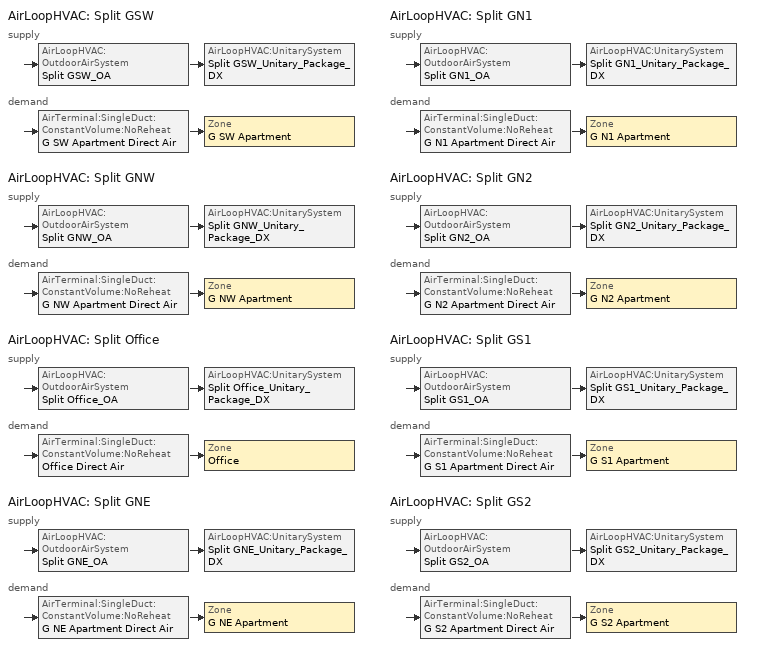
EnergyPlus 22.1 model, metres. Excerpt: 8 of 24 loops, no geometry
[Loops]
AirLoopHVAC 'Split GSW'
 supply: AirLoopHVAC:OutdoorAirSystem 'Split GSW_OA' > AirLoopHVAC:UnitarySystem 'Split GSW_Unitary_Package_DX'
 demand: AirTerminal:SingleDuct:ConstantVolume:NoReheat 'G SW Apartment Direct Air' > Zone 'G SW Apartment'
AirLoopHVAC 'Split GNW'
 supply: AirLoopHVAC:OutdoorAirSystem 'Split GNW_OA' > AirLoopHVAC:UnitarySystem 'Split GNW_Unitary_Package_DX'
 demand: AirTerminal:SingleDuct:ConstantVolume:NoReheat 'G NW Apartment Direct Air' > Zone 'G NW Apartment'
AirLoopHVAC 'Split Office'
 supply: AirLoopHVAC:OutdoorAirSystem 'Split Office_OA' > AirLoopHVAC:UnitarySystem 'Split Office_Unitary_Package_DX'
 demand: AirTerminal:SingleDuct:ConstantVolume:NoReheat 'Office Direct Air' > Zone 'Office'
AirLoopHVAC 'Split GNE'
 supply: AirLoopHVAC:OutdoorAirSystem 'Split GNE_OA' > AirLoopHVAC:UnitarySystem 'Split GNE_Unitary_Package_DX'
 demand: AirTerminal:SingleDuct:ConstantVolume:NoReheat 'G NE Apartment Direct Air' > Zone 'G NE Apartment'
AirLoopHVAC 'Split GN1'
 supply: AirLoopHVAC:OutdoorAirSystem 'Split GN1_OA' > AirLoopHVAC:UnitarySystem 'Split GN1_Unitary_Package_DX'
 demand: AirTerminal:SingleDuct:ConstantVolume:NoReheat 'G N1 Apartment Direct Air' > Zone 'G N1 Apartment'
AirLoopHVAC 'Split GN2'
 supply: AirLoopHVAC:OutdoorAirSystem 'Split GN2_OA' > AirLoopHVAC:UnitarySystem 'Split GN2_Unitary_Package_DX'
 demand: AirTerminal:SingleDuct:ConstantVolume:NoReheat 'G N2 Apartment Direct Air' > Zone 'G N2 Apartment'
AirLoopHVAC 'Split GS1'
 supply: AirLoopHVAC:OutdoorAirSystem 'Split GS1_OA' > AirLoopHVAC:UnitarySystem 'Split GS1_Unitary_Package_DX'
 demand: AirTerminal:SingleDuct:ConstantVolume:NoReheat 'G S1 Apartment Direct Air' > Zone 'G S1 Apartment'
AirLoopHVAC 'Split GS2'
 supply: AirLoopHVAC:OutdoorAirSystem 'Split GS2_OA' > AirLoopHVAC:UnitarySystem 'Split GS2_Unitary_Package_DX'
 demand: AirTerminal:SingleDuct:ConstantVolume:NoReheat 'G S2 Apartment Direct Air' > Zone 'G S2 Apartment'
[ThermostatSetpoint:SingleHeating]
Name | Setpoint Temperature Schedule
AptHeatingSetPoint | HTGSETP_APT_SCH
OffHeatingSetPoint | HTGSETP_DESIGN_OFF_SCH
[ThermostatSetpoint:SingleCooling]
Name | Setpoint Temperature Schedule
AptCoolingSetPoint | CLGSETP_APT_SCH
OffCoolingSetPoint | CLGSETP_DESIGN_OFF_SCH
[ThermostatSetpoint:DualSetpoint]
Name | Heating Setpoint Temperature Schedule | Cooling Setpoint Temperature Schedule
S Apartment Dual SP Control | S HTGSETP_APT_SCH | S CLGSETP_APT_SCH
N Apartment Dual SP Control | N HTGSETP_APT_SCH | N CLGSETP_APT_SCH
Office Dual SP Control | HTGSETP_OFF_SCH_NO_OPTIMUM | CLGSETP_OFF_SCH_No_Optimum
[DesignSpecification:ZoneAirDistribution]
CM DSZAD Building: Zone Air Distribution Effectiveness in Cooling Mode=1; Zone Air Distribution Effectiveness in Heating Mode=1
[Sizing:Zone] Zone Cooling Design Supply Air Temperature Input Method=SupplyAirTemperature; Zone Cooling Design Supply Air Temperature {C}=12.8; Zone Heating Design Supply Air Temperature Input Method=SupplyAirTemperature; Zone Heating Design Supply Air Temperature {C}=40; Zone Cooling Design Supply Air Humidity Ratio {kg-H2O/kg-air}=0.008; Zone Heating Design Supply Air Humidity Ratio {kgWater/kgDryAir}=0.008; Cooling Design Air Flow Method=DesignDay; Cooling Design Air Flow Rate {m3/s}=0; Cooling Minimum Air Flow Fraction=0; Heating Design Air Flow Method=DesignDay; Heating Design Air Flow Rate {m3/s}=0
Name | Design Specification Outdoor Air Object
G SW Apartment | SZ DSOA G SW Apartment
G NW Apartment | SZ DSOA G NW Apartment
Office | SZ DSOA Office
G NE Apartment | SZ DSOA G NE Apartment
G N1 Apartment | SZ DSOA G N1 Apartment
G N2 Apartment | SZ DSOA G N2 Apartment
G S1 Apartment | SZ DSOA G S1 Apartment
G S2 Apartment | SZ DSOA G S2 Apartment
[DesignSpecification:OutdoorAir] Outdoor Air Method=Flow/Area
Name | Outdoor Air Flow per Zone Floor Area {m3/s-m2}
SZ DSOA G SW Apartment; SZ DSOA G NW Apartment; SZ DSOA G NE Apartment; SZ DSOA G N1 Apartment; SZ DSOA G N2 Apartment; SZ DSOA G S1 Apartment; SZ DSOA G S2 Apartment | 0.000294105
SZ DSOA Office | 0.0004318
[ZoneControl:Thermostat]
G SW Apartment Thermostat: G SW Apartment, ZONE CONTROL TYPE SCHED, AptCoolingSetPoint, AptHeatingSetPoint, S Apartment Dual SP Control
G NW Apartment Thermostat: G NW Apartment, ZONE CONTROL TYPE SCHED, AptCoolingSetPoint, AptHeatingSetPoint, N Apartment Dual SP Control
Office Thermostat: Office, ZONE CONTROL TYPE SCHED, OffCoolingSetPoint, OffHeatingSetPoint, Office Dual SP Control
G NE Apartment Thermostat: G NE Apartment, ZONE CONTROL TYPE SCHED, AptCoolingSetPoint, AptHeatingSetPoint, N Apartment Dual SP Control
G N1 Apartment Thermostat: G N1 Apartment, ZONE CONTROL TYPE SCHED, AptCoolingSetPoint, AptHeatingSetPoint, N Apartment Dual SP Control
G N2 Apartment Thermostat: G N2 Apartment, ZONE CONTROL TYPE SCHED, AptCoolingSetPoint, AptHeatingSetPoint, N Apartment Dual SP Control
G S1 Apartment Thermostat: G S1 Apartment, ZONE CONTROL TYPE SCHED, AptCoolingSetPoint, AptHeatingSetPoint, S Apartment Dual SP Control
G S2 Apartment Thermostat: G S2 Apartment, ZONE CONTROL TYPE SCHED, AptCoolingSetPoint, AptHeatingSetPoint, S Apartment Dual SP Control
[Coil:Cooling:DX:SingleSpeed] Availability Schedule=COMPACT HVAC-ALWAYS 1; Gross Rated Total Cooling Capacity {W}=AUTOSIZE; Gross Rated Sensible Heat Ratio=AUTOSIZE; Gross Rated Cooling COP {W/W}=4.11713; Rated Air Flow Rate {m3/s}=AUTOSIZE; Total Cooling Capacity Function of Temperature Curve=Split_CapFT; Total Cooling Capacity Function of Flow Fraction Curve=Split_CapFF; Energy Input Ratio Function of Temperature Curve=Split_EIRFT; Energy Input Ratio Function of Flow Fraction Curve=Split_EIRFF; Part Load Fraction Correlation Curve=Split_PLR
Split GSW Cooling Coil; Split GNW Cooling Coil; Split Office Cooling Coil; Split GNE Cooling Coil; Split GN1 Cooling Coil; Split GN2 Cooling Coil; Split GS1 Cooling Coil; Split GS2 Cooling Coil
[Coil:Heating:Fuel] Availability Schedule=COMPACT HVAC-ALWAYS 1; Fuel Type=NaturalGas; Burner Efficiency=0.84; Nominal Capacity {W}=AUTOSIZE; Parasitic Electric Load {W}=0; Parasitic Fuel Load {W}=0
Split GSW Heating Coil; Split GNW Heating Coil; Split Office Heating Coil; Split GNE Heating Coil; Split GN1 Heating Coil; Split GN2 Heating Coil; Split GS1 Heating Coil; Split GS2 Heating Coil
[Sizing:System] Type of Load to Size On=Sensible; Design Outdoor Air Flow Rate {m3/s}=AUTOSIZE; Central Heating Maximum System Air Flow Ratio=1; Preheat Design Temperature {C}=7; Preheat Design Humidity Ratio {kgWater/kgDryAir}=0.008; Precool Design Temperature {C}=12.8; Precool Design Humidity Ratio {kgWater/kgDryAir}=0.008; Central Cooling Design Supply Air Temperature {C}=12.8; Central Heating Design Supply Air Temperature {C}=40; Type of Zone Sum to Use=NonCoincident; 100% Outdoor Air in Cooling=No; 100% Outdoor Air in Heating=No; Central Cooling Design Supply Air Humidity Ratio {kgWater/kgDryAir}=0.008; Central Heating Design Supply Air Humidity Ratio {kgWater/kgDryAir}=0.008; Cooling Supply Air Flow Rate Method=DesignDay; Cooling Supply Air Flow Rate {m3/s}=0; Heating Supply Air Flow Rate Method=DesignDay; Heating Supply Air Flow Rate {m3/s}=0; System Outdoor Air Method=ZoneSum; Zone Maximum Outdoor Air Fraction=1; Cooling Design Capacity Method=CoolingDesignCapacity; Cooling Design Capacity {W}=autosize; Heating Design Capacity Method=HeatingDesignCapacity; Heating Design Capacity {W}=autosize; Central Cooling Capacity Control Method=OnOff
Split GSW; Split GNW; Split Office; Split GNE; Split GN1; Split GN2; Split GS1; Split GS2
[AirTerminal:SingleDuct:ConstantVolume:NoReheat] Availability Schedule=COMPACT HVAC-ALWAYS 1; Maximum Air Flow Rate {m3/s}=AUTOSIZE
G SW Apartment Direct Air; G NW Apartment Direct Air; Office Direct Air; G NE Apartment Direct Air; G N1 Apartment Direct Air; G N2 Apartment Direct Air; G S1 Apartment Direct Air; G S2 Apartment Direct Air
[Zone equipment]
G SW Apartment: G SW Apartment ERV, G SW Apartment Direct Air
G NW Apartment: G NW Apartment ERV, G NW Apartment Direct Air
Office: Office Direct Air
G NE Apartment: G NE Apartment ERV, G NE Apartment Direct Air
G N1 Apartment: G N1 Apartment ERV, G N1 Apartment Direct Air
G N2 Apartment: G N2 Apartment ERV, G N2 Apartment Direct Air
G S1 Apartment: G S1 Apartment ERV, G S1 Apartment Direct Air
G S2 Apartment: G S2 Apartment ERV, G S2 Apartment Direct Air
[Fan:OnOff] Maximum Flow Rate {m3/s}=autosize; Motor In Airstream Fraction=1
Name | Availability Schedule | Fan Total Efficiency | Pressure Rise {Pa} | Motor Efficiency
Split GSW Supply Fan; Split GNW Supply Fan; Split Office Supply Fan; Split GNE Supply Fan; Split GN1 Supply Fan; Split GN2 Supply Fan; Split GS1 Supply Fan; Split GS2 Supply Fan | COMPACT HVAC-ALWAYS 1 | 0.55575 | 622.5 | 0.855
G SW Apartment ERV Sup Fan; G SW Apartment ERV Exh Fan; G NW Apartment ERV Sup Fan; G NW Apartment ERV Exh Fan; G NE Apartment ERV Sup Fan; G NE Apartment ERV Exh Fan; G N1 Apartment ERV Sup Fan; G N1 Apartment ERV Exh Fan; G N2 Apartment ERV Sup Fan; G N2 Apartment ERV Exh Fan; G S1 Apartment ERV Sup Fan; G S1 Apartment ERV Exh Fan; G S2 Apartment ERV Sup Fan; G S2 Apartment ERV Exh Fan | All On | 0.303158 | 257.2747 | 0.48
[AirLoopHVAC:UnitarySystem] Control Type=Load; Dehumidification Control Type=None; Availability Schedule=COMPACT HVAC-ALWAYS 1; Fan Placement=BlowThrough; DX Heating Coil Sizing Ratio=1; Use DOAS DX Cooling Coil=No; Minimum Supply Air Temperature {C}=2; Latent Load Control=SensibleOnlyLoadControl; Cooling Supply Air Flow Rate Method=SupplyAirFlowRate; Cooling Supply Air Flow Rate {m3/s}=AUTOSIZE; Heating Supply Air Flow Rate Method=SupplyAirFlowRate; Heating Supply Air Flow Rate {m3/s}=AUTOSIZE; No Load Supply Air Flow Rate Method=SupplyAirFlowRate; No Load Supply Air Flow Rate {m3/s}=AUTOSIZE; Maximum Supply Air Temperature {C}=AUTOSIZE
Name | Controlling Zone or Thermostat Location | Supply Fan | Supply Air Fan Operating Mode Schedule | Heating Coil | Cooling Coil
Split GSW_Unitary_Package_DX | G SW Apartment | Split GSW Supply Fan | All Off | Split GSW Heating Coil | Split GSW Cooling Coil
Split GNW_Unitary_Package_DX | G NW Apartment | Split GNW Supply Fan | All Off | Split GNW Heating Coil | Split GNW Cooling Coil
Split Office_Unitary_Package_DX | Office | Split Office Supply Fan | FAN_OFF_w_SB_SCH | Split Office Heating Coil | Split Office Cooling Coil
Split GNE_Unitary_Package_DX | G NE Apartment | Split GNE Supply Fan | All Off | Split GNE Heating Coil | Split GNE Cooling Coil
Split GN1_Unitary_Package_DX | G N1 Apartment | Split GN1 Supply Fan | All Off | Split GN1 Heating Coil | Split GN1 Cooling Coil
Split GN2_Unitary_Package_DX | G N2 Apartment | Split GN2 Supply Fan | All Off | Split GN2 Heating Coil | Split GN2 Cooling Coil
Split GS1_Unitary_Package_DX | G S1 Apartment | Split GS1 Supply Fan | All Off | Split GS1 Heating Coil | Split GS1 Cooling Coil
Split GS2_Unitary_Package_DX | G S2 Apartment | Split GS2 Supply Fan | All Off | Split GS2 Heating Coil | Split GS2 Cooling Coil
[Controller:OutdoorAir] Minimum Outdoor Air Flow Rate {m3/s}=AUTOSIZE; Maximum Outdoor Air Flow Rate {m3/s}=AUTOSIZE; Economizer Control Type=NoEconomizer; Economizer Control Action Type=ModulateFlow; Lockout Type=LockoutWithHeating; Minimum Limit Type=FixedMinimum
Name | Minimum Outdoor Air Schedule | Heat Recovery Bypass Control Type
Split GSW_OA_Controller; Split GNW_OA_Controller; Split GNE_OA_Controller; Split GN1_OA_Controller; Split GN2_OA_Controller; Split GS1_OA_Controller; Split GS2_OA_Controller | All Off | BypassWhenWithinEconomizerLimits
Split Office_OA_Controller
[AirLoopHVAC] Design Supply Air Flow Rate {m3/s}=AUTOSIZE
Split GSW; Split GNW; Split Office; Split GNE; Split GN1; Split GN2; Split GS1; Split GS2
[SetpointManager:SingleZone:Heating] Control Variable=Temperature; Minimum Supply Air Temperature {C}=12.8; Maximum Supply Air Temperature {C}=40
Name | Control Zone | Setpoint Node or NodeList
SupAirTemp MngrG SW Apartment - Htg | G SW Apartment | Split GSW Supply Equipment Outlet Node
SupAirTemp MngrG NW Apartment - Htg | G NW Apartment | Split GNW Supply Equipment Outlet Node
SupAirTemp MngrOffice - Htg | Office | Split Office Supply Equipment Outlet Node
SupAirTemp MngrG NE Apartment - Htg | G NE Apartment | Split GNE Supply Equipment Outlet Node
SupAirTemp MngrG N1 Apartment - Htg | G N1 Apartment | Split GN1 Supply Equipment Outlet Node
SupAirTemp MngrG N2 Apartment - Htg | G N2 Apartment | Split GN2 Supply Equipment Outlet Node
SupAirTemp MngrG S1 Apartment - Htg | G S1 Apartment | Split GS1 Supply Equipment Outlet Node
SupAirTemp MngrG S2 Apartment - Htg | G S2 Apartment | Split GS2 Supply Equipment Outlet Node
[SetpointManager:SingleZone:Cooling] Control Variable=Temperature; Minimum Supply Air Temperature {C}=12.8; Maximum Supply Air Temperature {C}=40
Name | Control Zone | Setpoint Node or NodeList
SupAirTemp MngrG SW Apartment - Clg | G SW Apartment | Split GSW Zone Equipment Inlet Node
SupAirTemp MngrG NW Apartment - Clg | G NW Apartment | Split GNW Zone Equipment Inlet Node
SupAirTemp MngrOffice - Clg | Office | Split Office Zone Equipment Inlet Node
SupAirTemp MngrG NE Apartment - Clg | G NE Apartment | Split GNE Zone Equipment Inlet Node
SupAirTemp MngrG N1 Apartment - Clg | G N1 Apartment | Split GN1 Zone Equipment Inlet Node
SupAirTemp MngrG N2 Apartment - Clg | G N2 Apartment | Split GN2 Zone Equipment Inlet Node
SupAirTemp MngrG S1 Apartment - Clg | G S1 Apartment | Split GS1 Zone Equipment Inlet Node
SupAirTemp MngrG S2 Apartment - Clg | G S2 Apartment | Split GS2 Zone Equipment Inlet Node
[SetpointManager:MixedAir] Control Variable=Temperature
Name | Setpoint Node or NodeList
Split GSW_OAMixed Air Temp Manager | Split GSW Mixed Air Outlet
Split GNW_OAMixed Air Temp Manager | Split GNW Mixed Air Outlet
Split Office_OAMixed Air Temp Manager | Split Office Mixed Air Outlet
Split GNE_OAMixed Air Temp Manager | Split GNE Mixed Air Outlet
Split GN1_OAMixed Air Temp Manager | Split GN1 Mixed Air Outlet
Split GN2_OAMixed Air Temp Manager | Split GN2 Mixed Air Outlet
Split GS1_OAMixed Air Temp Manager | Split GS1 Mixed Air Outlet
Split GS2_OAMixed Air Temp Manager | Split GS2 Mixed Air Outlet
[ZoneHVAC:EnergyRecoveryVentilator] Availability Schedule=All On; Supply Air Flow Rate {m3/s}=autosize; Exhaust Air Flow Rate {m3/s}=autosize; Ventilation Rate per Unit Floor Area=0.000294105
Name | Heat Exchanger | Supply Air Fan | Exhaust Air Fan | ERV controller
G SW Apartment ERV | G SW Apartment OA Heat Exchanger | G SW Apartment ERV Sup Fan | G SW Apartment ERV Exh Fan | G SW Apartment ERV Ctrl
G NW Apartment ERV | G NW Apartment OA Heat Exchanger | G NW Apartment ERV Sup Fan | G NW Apartment ERV Exh Fan | G NW Apartment ERV Ctrl
G NE Apartment ERV | G NE Apartment OA Heat Exchanger | G NE Apartment ERV Sup Fan | G NE Apartment ERV Exh Fan | G NE Apartment ERV Ctrl
G N1 Apartment ERV | G N1 Apartment OA Heat Exchanger | G N1 Apartment ERV Sup Fan | G N1 Apartment ERV Exh Fan | G N1 Apartment ERV Ctrl
G N2 Apartment ERV | G N2 Apartment OA Heat Exchanger | G N2 Apartment ERV Sup Fan | G N2 Apartment ERV Exh Fan | G N2 Apartment ERV Ctrl
G S1 Apartment ERV | G S1 Apartment OA Heat Exchanger | G S1 Apartment ERV Sup Fan | G S1 Apartment ERV Exh Fan | G S1 Apartment ERV Ctrl
G S2 Apartment ERV | G S2 Apartment OA Heat Exchanger | G S2 Apartment ERV Sup Fan | G S2 Apartment ERV Exh Fan | G S2 Apartment ERV Ctrl
[ZoneHVAC:EnergyRecoveryVentilator:Controller] Exhaust Air Temperature Limit=NoExhaustAirTemperatureLimit; Exhaust Air Enthalpy Limit=NoExhaustAirEnthalpyLimit; High Humidity Control Flag=No; High Humidity Outdoor Air Flow Ratio=1; Control High Indoor Humidity Based on Outdoor Humidity ratio=No
G SW Apartment ERV Ctrl; G NW Apartment ERV Ctrl; G NE Apartment ERV Ctrl; G N1 Apartment ERV Ctrl; G N2 Apartment ERV Ctrl; G S1 Apartment ERV Ctrl; G S2 Apartment ERV Ctrl
[HeatExchanger:AirToAir:SensibleAndLatent] Availability Schedule=AllOn_Except_DD; Nominal Supply Air Flow Rate {m3/s}=AUTOSIZE; Sensible Effectiveness at 100% Heating Air Flow=0.6; Latent Effectiveness at 100% Heating Air Flow=0; Sensible Effectiveness at 75% Heating Air Flow=0.623; Latent Effectiveness at 75% Heating Air Flow=0; Sensible Effectiveness at 100% Cooling Air Flow=0.596; Latent Effectiveness at 100% Cooling Air Flow=0; Sensible Effectiveness at 75% Cooling Air Flow=0.618; Latent Effectiveness at 75% Cooling Air Flow=0; Nominal Electric Power {W}=0; Supply Air Outlet Temperature Control=No; Heat Exchanger Type=Rotary; Frost Control Type=ExhaustOnly; Threshold Temperature {C}=-23.3; Initial Defrost Time Fraction=0.167; Rate of Defrost Time Fraction Increase {1/K}=1.44
G SW Apartment OA Heat Exchanger; G NW Apartment OA Heat Exchanger; G NE Apartment OA Heat Exchanger; G N1 Apartment OA Heat Exchanger; G N2 Apartment OA Heat Exchanger; G S1 Apartment OA Heat Exchanger; G S2 Apartment OA Heat Exchanger
[Controller:MechanicalVentilation]
Office_DCV: Demand Controlled Ventilation=No; System Outdoor Air Method=ZoneSum; Zone 1=Office; Design Specification Outdoor Air Object=SZ DSOA Office; Design Specification Zone Air Distribution Object=CM DSZAD Building
[WaterHeater:Mixed] Tank Volume {m3}=0.189271; Setpoint Temperature Schedule=Hot Water Setpoint Temp Schedule; Deadband Temperature Difference {deltaC}=1.11111; Maximum Temperature Limit {C}=82.2222; Heater Control Type=Cycle; Heater Maximum Capacity {W}=14653.55; Heater Minimum Capacity {W}=0; Heater Fuel Type=ELECTRICITY; Heater Thermal Efficiency=1; Off Cycle Parasitic Fuel Consumption Rate {W}=87; Off Cycle Parasitic Fuel Type=ELECTRICITY; Off Cycle Parasitic Heat Fraction to Tank=0; On Cycle Parasitic Fuel Consumption Rate {W}=87; On Cycle Parasitic Fuel Type=ELECTRICITY; On Cycle Parasitic Heat Fraction to Tank=0; Ambient Temperature Indicator=Zone; Off Cycle Loss Coefficient to Ambient Temperature {W/K}=2.01256; On Cycle Loss Coefficient to Ambient Temperature {W/K}=2.01256; Peak Use Flow Rate {m3/s}=3.26472e-06; Use Flow Rate Fraction Schedule=APT_DHW_SCH
Name | Ambient Temperature Zone
G SW Apartment Water Heater | G SW Apartment
G NW Apartment Water Heater | G NW Apartment
G NE Apartment Water Heater | G NE Apartment
G N1 Apartment Water Heater | G N1 Apartment
G N2 Apartment Water Heater | G N2 Apartment
G S1 Apartment Water Heater | G S1 Apartment
G S2 Apartment Water Heater | G S2 Apartment
[Schedule:Compact]
HTGSETP_APT_SCH; N HTGSETP_APT_SCH; HTGSETP_DESIGN_OFF_SCH: THROUGH: 12/31, FOR:AllDays, UNTIL: 24:00, 21.1
CLGSETP_APT_SCH; N CLGSETP_APT_SCH: THROUGH: 12/31, For: SummerDesignDay, Until: 9:00, 24, Until: 18:00, 27.1, Until: 24:00, 24, FOR:AllOtherDays, UNTIL: 24:00, 24
S HTGSETP_APT_SCH: THROUGH: 12/31, For: Weekdays, Until: 9:00, 21.1, Until: 17:00, 15.5444, Until: 24:00, 21.1, For: Weekends AllOtherDays, UNTIL: 24:00, 21.1
S CLGSETP_APT_SCH: THROUGH: 12/31, For: Weekday SummerDesignDay, Until: 9:00, 24, Until: 17:00, 26.7778, Until: 24:00, 24, For: Weekends AllOtherDays, UNTIL: 24:00, 24
CLGSETP_DESIGN_OFF_SCH: THROUGH: 12/31, FOR: WinterDesignDay SummerDesignDay, UNTIL: 7:00, 29.4, UNTIL: 8:00, 26.7, UNTIL:17:00, 23.9, UNTIL: 18:00, 26.7, UNTIL: 24:00, 29.4, FOR:AllOtherDays, UNTIL: 24:00, 23.9
HTGSETP_OFF_SCH_NO_OPTIMUM: THROUGH: 12/31, FOR: WinterDesignDay SummerDesignDay, UNTIL: 7:00, 15.6, UNTIL: 8:00, 18.3, UNTIL:17:00, 21.1, UNTIL: 18:00, 18.3, UNTIL: 24:00, 15.6, FOR: Weekdays, UNTIL: 7:00, 15.6, UNTIL: 8:00, 21.1, UNTIL:17:00, 21.1, UNTIL: 18:00, 18.3, UNTIL: 24:00, 15.6, FOR: AllOtherDays, UNTIL: 24:00, 15.6
CLGSETP_OFF_SCH_NO_OPTIMUM: THROUGH: 12/31, FOR: SummerDesignDay, UNTIL: 7:00, 29.4, UNTIL: 8:00, 26.7, UNTIL:17:00, 24, UNTIL: 18:00, 26.7, UNTIL: 24:00, 29.4, FOR:Weekdays, UNTIL: 7:00, 29.4, UNTIL: 8:00, 24, UNTIL:17:00, 24, UNTIL: 18:00, 26.7, UNTIL: 24:00, 29.4, FOR: WinterDesignDay AllOtherDays, UNTIL: 24:00, 29.4
All Off: Through: 12/31, For: AllDays, Until: 24:00, 0
All On; COMPACT HVAC-ALWAYS 1: Through: 12/31, For: AllDays, Until: 24:00, 1
AllOn_Except_DD: Through: 12/31, For: SummerDesignDay, Until: 24:00, 0, For: WinterDesignDay, Until: 24:00, 0, For: AllOtherDays, Until: 24:00, 1
ZONE CONTROL TYPE SCHED: Through: 12/31, For: SummerDesignDay, Until: 24:00, 2, For: WinterDesignDay, Until: 24:00, 1, For: Weekdays Weekends Holidays Customday1 Customday2 AllOtherDays, Until: 24:00, 4
FAN_OFF_w_SB_SCH: Through: 12/31, For: Weekdays, Until: 01:00, 1, Until: 02:00, 1, Until: 03:00, 1, Until: 04:00, 1, Until: 05:00, 1, Until: 06:00, 1, Until: 07:00, 1, Until: 08:00, 1, Until: 09:00, 1, Until: 10:00, 1, Until: 11:00, 1, Until: 12:00, 1, Until: 13:00, 0, Until: 14:00, 1, Until: 15:00, 0, Until: 16:00, 1, Until: 17:00, 1, Until: 18:00, 1, Until: 19:00, 1, Until: 20:00, 1, Until: 21:00, 1, Until: 22:00, 1, Until: 23:00, 1, Until: 24:00, 1, For: AllOtherDays, Until: 01:00, 1, Until: 02:00, 1, Until: 03:00, 1, Until: 04:00, 1, Until: 05:00, 1, Until: 06:00, 1, Until: 07:00, 1, Until: 08:00, 1, Until: 09:00, 1, Until: 10:00, 1, Until: 11:00, 1, Until: 12:00, 1, Until: 13:00, 1, Until: 14:00, 1, Until: 15:00, 1, Until: 16:00, 1, Until: 17:00, 1, Until: 18:00, 1, Until: 19:00, 1, Until: 20:00, 1, Until: 21:00, 1, Until: 22:00, 1, Until: 23:00, 1, Until: 24:00, 1
APT_DHW_SCH: THROUGH: 12/31, FOR: AllDays, UNTIL: 1:00, 0.08, UNTIL: 2:00, 0.04, UNTIL: 3:00, 0.01, UNTIL: 4:00, 0.01, UNTIL: 5:00, 0.04, UNTIL: 6:00, 0.27, UNTIL: 7:00, 0.94, UNTIL: 8:00, 1, UNTIL: 9:00, 0.96, UNTIL: 10:00, 0.84, UNTIL: 11:00, 0.76, UNTIL: 12:00, 0.61, UNTIL: 13:00, 0.53, UNTIL: 14:00, 0.47, UNTIL: 15:00, 0.41, UNTIL: 16:00, 0.47, UNTIL: 17:00, 0.55, UNTIL: 18:00, 0.73, UNTIL: 19:00, 0.86, UNTIL: 20:00, 0.82, UNTIL: 21:00, 0.75, UNTIL: 22:00, 0.61, UNTIL: 23:00, 0.53, UNTIL: 24:00, 0.29
Hot Water Setpoint Temp Schedule: THROUGH: 12/31, FOR: AllDays, UNTIL: 24:00, 60
[Curve:Quadratic]
Name | Coefficient1 Constant | Coefficient2 x | Coefficient3 x**2 | Minimum Value of x | Maximum Value of x
Split_CapFF | 0.8 | 0.2 | 0 | 0.5 | 1.5
Split_EIRFF | 1.1552 | -0.1808 | 0.0256 | 0.5 | 1.5
Split_PLR | 0.85 | 0.15 | 0 | 0 | 1
[Curve:Biquadratic] Minimum Value of x=12.77778; Maximum Value of x=23.88889; Minimum Value of y=23.88889; Maximum Value of y=46.11111
Name | Coefficient1 Constant | Coefficient2 x | Coefficient3 x**2 | Coefficient4 y | Coefficient5 y**2 | Coefficient6 x*y
Split_CapFT | 0.766955 | 0.0107757 | -4.1472e-05 | 0.00134964 | -0.000261144 | 0.000457488
Split_EIRFT | 0.791531 | 0 | -0.00054871 | 0.000949448 | 0.000165482 | 0.000278268
